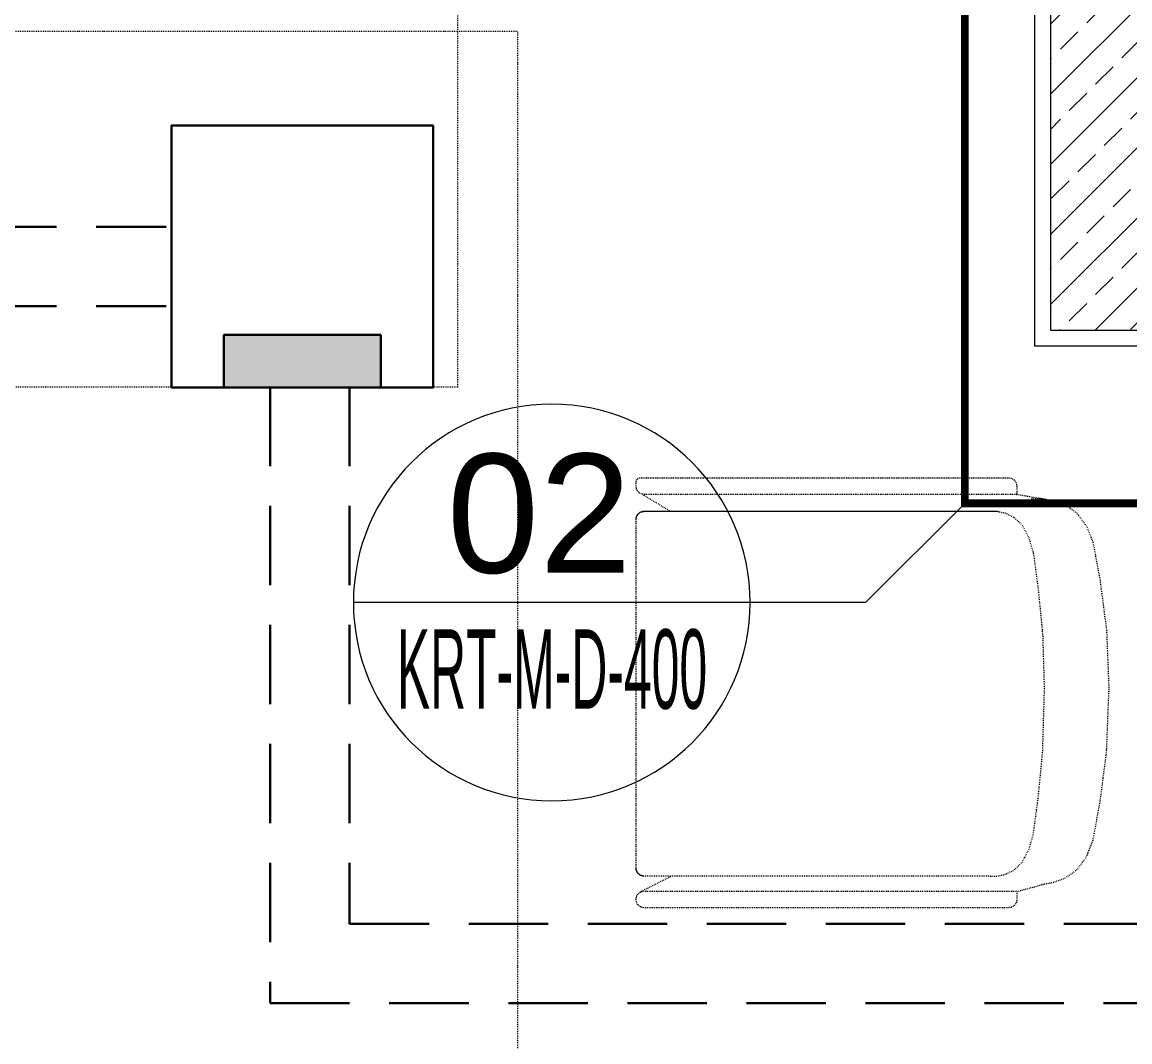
# Model space of a CAD drawing. Extents: x -1439 to 23780, y -1362 to 4476.
# Drawn here: x 20987.9 to 21127.5, y 2655.3 to 2783.8 of the extents above; entities that cross this region are included whole.
import ezdxf
from ezdxf.enums import TextEntityAlignment as Align
from ezdxf.xclip import XClip

# ---------------------------------------------------------------- set-up
doc = ezdxf.new("R2010")
doc.units = 0
doc.header["$MEASUREMENT"] = 0
doc.header["$XCLIPFRAME"] = 0
for name, pattern in [('Audi$0$DOT2', [0.125, 0, -0.125]), ('Audi$0$HIDDEN2', [4.7625, 3.175, -1.5875]), ('HIDDEN', [0.375, 0.25, -0.125])]:
    doc.linetypes.add(name, pattern=pattern)
doc.layers.get('0').update_dxf_attribs({"color": 9, "lineweight": 9})
for name, color, linetype, lineweight in [('Audi$0$01', 8, 'Continuous', 9), ('Audi$0$09W', 8, 'Continuous', 9), ('Audi$0$14', 8, 'Continuous', 9), ('Audi$0$20', 8, 'Audi$0$DOT2', 9), ('Audi$0$21', 8, 'Continuous', 9), ('E-DÖŞEME (ŞAP İÇİ) PRİZ KUTUSU', 7, 'Continuous', 30), ('E-KABLO', 7, 'Continuous', 30)]:
    doc.layers.add(name, color=color, linetype=linetype, lineweight=lineweight)
doc.styles.add('Audi$0$Arial', font='arial.ttf', dxfattribs={"height": 2.5})

# ---------------------------------------------------------------- blocks, each defined once
blk = doc.blocks.new('Audi$0$0_detailbox1')
blk.add_lwpolyline([(10.411, -2.5), (7.911, 0), (-5, 0)])
blk.add_circle((0, 0), 5)
at = {"style": 'Audi$0$Arial'}
blk.add_attdef('DETAYADI', text='', height=3, dxfattribs=at).set_placement((0, 0), align=Align.BOTTOM_CENTER)
blk.add_attdef('PAFTAADI', text='', height=2, dxfattribs=at).set_placement((0, -0.5), align=Align.TOP_CENTER)
blk = doc.blocks.new('Audi$0$p-dot-masa')
for p, q in [((-220.81, 155.14), (-220.81, 199.94)), ((-142.68, 155.14), (-220.81, 155.14)), ((-291.26, 141.58), (-295.03, 140.95)), ((-244.08, 141.58), (-247.63, 139.44)), ((-244.29, 139.44), (-288.79, 139.44)), ((-244.24, 139.44), (-244.29, 139.44)), ((-244.19, 139.44), (-244.24, 139.44)), ((-244.15, 139.43), (-244.19, 139.44)), ((-244.1, 139.42), (-244.15, 139.43)), ((-244.05, 139.41), (-244.1, 139.42)), ((-244, 139.4), (-244.05, 139.41)), ((-243.96, 139.39), (-244, 139.4)), ((-243.91, 139.37), (-243.96, 139.39)), ((-243.86, 139.35), (-243.91, 139.37)), ((-243.82, 139.33), (-243.86, 139.35)), ((-243.78, 139.3), (-243.82, 139.33)), ((-243.74, 139.28), (-243.78, 139.3)), ((-243.7, 139.25), (-243.74, 139.28)), ((-243.66, 139.22), (-243.7, 139.25)), ((-243.62, 139.18), (-243.66, 139.22)), ((-243.58, 139.15), (-243.62, 139.18)), ((-243.55, 139.12), (-243.58, 139.15)), ((-243.52, 139.08), (-243.55, 139.12)), ((-243.49, 139.04), (-243.52, 139.08)), ((-243.46, 139), (-243.49, 139.04)), ((-243.43, 138.96), (-243.46, 139)), ((-243.41, 138.92), (-243.43, 138.96)), ((-243.39, 138.87), (-243.41, 138.92)), ((-243.37, 138.83), (-243.39, 138.87)), ((-243.35, 138.78), (-243.37, 138.83)), ((-243.34, 138.73), (-243.35, 138.78)), ((-243.32, 138.69), (-243.34, 138.73)), ((-243.31, 138.64), (-243.32, 138.69)), ((-243.3, 138.59), (-243.31, 138.64)), ((-243.3, 138.54), (-243.3, 138.59)), ((-243.29, 138.49), (-243.3, 138.54)), ((-243.29, 138.44), (-243.29, 138.49)), ((-243.29, 94.45), (-243.29, 138.44)), ((-243.91, 93.52), (-243.86, 93.54)), ((-243.86, 93.54), (-243.82, 93.57)), ((-243.82, 93.57), (-243.78, 93.59)), ((-243.78, 93.59), (-243.74, 93.62)), ((-243.74, 93.62), (-243.7, 93.64)), ((-243.7, 93.64), (-243.66, 93.68)), ((-243.66, 93.68), (-243.62, 93.71)), ((-243.62, 93.71), (-243.58, 93.74)), ((-243.58, 93.74), (-243.55, 93.78)), ((-243.55, 93.78), (-243.52, 93.81)), ((-243.52, 93.81), (-243.49, 93.85)), ((-243.49, 93.85), (-243.46, 93.89)), ((-243.46, 93.89), (-243.43, 93.93)), ((-243.43, 93.93), (-243.41, 93.98)), ((-243.41, 93.98), (-243.39, 94.02)), ((-243.39, 94.02), (-243.37, 94.07)), ((-243.37, 94.07), (-243.35, 94.11)), ((-243.35, 94.11), (-243.34, 94.16)), ((-243.34, 94.16), (-243.32, 94.21)), ((-243.32, 94.21), (-243.31, 94.25)), ((-243.31, 94.25), (-243.3, 94.3)), ((-243.3, 94.35), (-243.29, 94.4)), ((-243.3, 94.3), (-243.3, 94.35)), ((-243.29, 94.4), (-243.29, 94.45)), ((-291.26, 91.51), (-295.03, 92.52)), ((-287.96, 93.45), (-244.29, 93.45)), ((-287.96, 93.45), (-287.96, 93.45)), ((-243.94, 91.54), (-247.74, 93.45)), ((-244.29, 93.45), (-244.24, 93.45)), ((-244.24, 93.45), (-244.19, 93.45)), ((-244.19, 93.45), (-244.15, 93.46)), ((-244.15, 93.46), (-244.1, 93.47)), ((-244.1, 93.47), (-244.05, 93.48)), ((-244.05, 93.48), (-244, 93.49)), ((-244, 93.49), (-243.96, 93.51)), ((-243.96, 93.51), (-243.91, 93.52))]:
    blk.add_line(p, q)
at = {"flags": 128}
for points in [[(-220.81, 199.94), (-220.81, 214.91), (-134.93, 214.91), (-134.93, 155.14), (-142.68, 155.14)], [(-293.13, 141.06), (-294.33, 141.06), (-295.73, 140.83), (-297.33, 140.28), (-298.83, 139.23), (-300.08, 137.53), (-300.88, 135.48), (-301.77, 130.63), (-302.58, 124.38), (-302.88, 116.73)], [(-287.96, 139.44), (-288.79, 139.44), (-289.77, 139.23), (-290.88, 138.71), (-291.92, 137.72), (-292.79, 136.11), (-293.35, 134.17), (-293.97, 129.59), (-294.53, 123.68), (-294.74, 116.45)], [(-294.6, 92.4), (-294.33, 92.4), (-295.73, 92.63), (-297.33, 93.18), (-298.83, 94.23), (-300.08, 95.93), (-300.88, 97.98), (-301.77, 102.83), (-302.58, 109.08), (-302.88, 116.73)], [(-287.96, 93.45), (-288.79, 93.45), (-289.77, 93.66), (-290.88, 94.18), (-291.92, 95.18), (-292.79, 96.78), (-293.35, 98.72), (-293.97, 103.31), (-294.53, 109.21), (-294.74, 116.45)]]:
    blk.add_lwpolyline(points, dxfattribs=at)
for points in [[(-142.68, 199.94), (-142.68, -0.06), (-228.38, -0.06), (-228.38, 199.94), (-142.68, 199.94)], [(-142.68, 199.94), (-142.68, -0.06), (-228.38, -0.06), (-228.38, 199.94)], [(-290.26, 143.65), (-290.31, 143.65), (-290.36, 143.65), (-290.41, 143.64), (-290.46, 143.63), (-290.51, 143.62), (-290.55, 143.61), (-290.6, 143.6), (-290.65, 143.58), (-290.69, 143.56), (-290.74, 143.54), (-290.78, 143.51), (-290.82, 143.49), (-290.86, 143.46), (-290.9, 143.43), (-290.94, 143.39), (-290.97, 143.36), (-291.01, 143.33), (-291.04, 143.29), (-291.07, 143.25), (-291.1, 143.21), (-291.12, 143.17), (-291.15, 143.13), (-291.17, 143.08), (-291.19, 143.04), (-291.21, 142.99), (-291.22, 142.94), (-291.23, 142.9), (-291.24, 142.85), (-291.25, 142.8), (-291.26, 142.75), (-291.26, 142.7), (-291.26, 142.65), (-291.26, 141.58), (-244.29, 141.58), (-244.24, 141.58), (-244.19, 141.59), (-244.15, 141.59), (-244.1, 141.6), (-244.05, 141.61), (-244, 141.63), (-243.96, 141.64), (-243.91, 141.66), (-243.86, 141.68), (-243.82, 141.7), (-243.78, 141.73), (-243.74, 141.75), (-243.7, 141.78), (-243.66, 141.81), (-243.62, 141.84), (-243.58, 141.88), (-243.55, 141.91), (-243.52, 141.95), (-243.49, 141.99), (-243.46, 142.03), (-243.43, 142.07), (-243.41, 142.11), (-243.39, 142.16), (-243.37, 142.2), (-243.35, 142.25), (-243.34, 142.29), (-243.32, 142.34), (-243.31, 142.39), (-243.3, 142.44), (-243.3, 142.48), (-243.29, 142.53), (-243.29, 142.58), (-243.29, 143.15), (-243.29, 143.18), (-243.29, 143.2), (-243.3, 143.23), (-243.3, 143.25), (-243.31, 143.28), (-243.31, 143.3), (-243.32, 143.32), (-243.33, 143.35), (-243.34, 143.37), (-243.35, 143.39), (-243.36, 143.41), (-243.38, 143.43), (-243.39, 143.45), (-243.41, 143.47), (-243.42, 143.49), (-243.44, 143.51), (-243.46, 143.52), (-243.47, 143.54), (-243.49, 143.56), (-243.51, 143.57), (-243.54, 143.58), (-243.56, 143.59), (-243.58, 143.61), (-243.6, 143.62), (-243.62, 143.62), (-243.65, 143.63), (-243.67, 143.64), (-243.69, 143.64), (-243.72, 143.65), (-243.74, 143.65), (-243.77, 143.65), (-243.79, 143.65), (-290.26, 143.65)], [(-291.26, 91.54), (-291.26, 90.47), (-291.26, 90.42), (-291.26, 90.37), (-291.25, 90.32), (-291.24, 90.27), (-291.23, 90.23), (-291.22, 90.18), (-291.21, 90.13), (-291.19, 90.09), (-291.17, 90.04), (-291.15, 90), (-291.12, 89.96), (-291.1, 89.91), (-291.07, 89.87), (-291.04, 89.84), (-291.01, 89.8), (-290.97, 89.76), (-290.94, 89.73), (-290.9, 89.7), (-290.86, 89.67), (-290.82, 89.64), (-290.78, 89.61), (-290.74, 89.59), (-290.69, 89.57), (-290.65, 89.55), (-290.6, 89.53), (-290.55, 89.51), (-290.51, 89.5), (-290.46, 89.49), (-290.41, 89.48), (-290.36, 89.47), (-290.31, 89.47), (-290.26, 89.47), (-244.29, 89.47), (-244.24, 89.47), (-244.19, 89.47), (-244.15, 89.48), (-244.1, 89.49), (-244.05, 89.5), (-244, 89.51), (-243.96, 89.53), (-243.91, 89.55), (-243.86, 89.57), (-243.82, 89.59), (-243.78, 89.61), (-243.74, 89.64), (-243.7, 89.67), (-243.66, 89.7), (-243.62, 89.73), (-243.58, 89.76), (-243.55, 89.8), (-243.52, 89.84), (-243.49, 89.87), (-243.46, 89.91), (-243.43, 89.96), (-243.41, 90), (-243.39, 90.04), (-243.37, 90.09), (-243.35, 90.13), (-243.34, 90.18), (-243.32, 90.23), (-243.31, 90.27), (-243.3, 90.32), (-243.3, 90.37), (-243.29, 90.42), (-243.29, 90.47), (-243.29, 90.54), (-243.29, 90.59), (-243.3, 90.64), (-243.3, 90.69), (-243.31, 90.74), (-243.32, 90.78), (-243.34, 90.83), (-243.35, 90.88), (-243.37, 90.92), (-243.39, 90.97), (-243.41, 91.01), (-243.43, 91.05), (-243.46, 91.1), (-243.49, 91.14), (-243.52, 91.17), (-243.55, 91.21), (-243.58, 91.25), (-243.62, 91.28), (-243.66, 91.31), (-243.7, 91.34), (-243.74, 91.37), (-243.78, 91.4), (-243.82, 91.42), (-243.86, 91.44), (-243.91, 91.46), (-243.96, 91.48), (-244, 91.5), (-244.05, 91.51), (-244.1, 91.52), (-244.15, 91.53), (-244.19, 91.54), (-244.24, 91.54), (-244.29, 91.54), (-291.26, 91.54)]]:
    blk.add_lwpolyline(points, close=True, dxfattribs=at)
for points in [[(-290.26, 143.65, 0.414214), (-291.26, 142.65), (-291.26, 141.58), (-244.29, 141.58, 0.414214), (-243.29, 142.58), (-243.29, 143.15, 0.414214), (-243.79, 143.65)], [(-291.26, 91.54), (-291.26, 90.47, 0.414214), (-290.26, 89.47), (-244.29, 89.47, 0.414214), (-243.29, 90.47), (-243.29, 90.54, 0.414214), (-244.29, 91.54)]]:
    blk.add_lwpolyline(points, format="xyb", close=True, dxfattribs=at)
blk.add_lwpolyline([(-287.96, 93.45), (-244.29, 93.45, 0.414214), (-243.29, 94.45), (-243.29, 138.44, 0.414214), (-244.29, 139.44), (-288.79, 139.44), (-289.16, 139.36)], format="xyb", dxfattribs=at)
blk = doc.blocks.new('Audi$0$p-kolon_80x80')
at = {"layer": 'Audi$0$09W'}
h = blk.add_hatch(dxfattribs=at)
h.set_pattern_fill('ANSI33', color=256, scale=25, style=0)
h.set_pattern_definition([(45, (-1222.5, -385), (-4.419417, 4.419417), []), (45, (-1218.0806, -385), (-4.419417, 4.419417), [3.125, -1.5625])])
h.paths.add_polyline_path([(-40, -40), (40, -40), (40, 40), (-40, 40)])
blk.add_lwpolyline([(-40, -40), (40, -40), (40, 40), (-40, 40)], close=True)
blk = doc.blocks.new('Audi$0$ÇATI KATI PLANI')
at = {"layer": 'Audi$0$14'}
blk.add_lwpolyline([(20993, 2819.3), (20993, 2803), (20995, 2803), (21115.5, 2803), (21115.5, 2743), (21199.5, 2743), (21199.5, 2803), (21245, 2803), (21247, 2803), (21247, 2819.3)], dxfattribs=at)
at = {"layer": 'Audi$0$01'}
blk.add_blockref('Audi$0$p-kolon_80x80', (21157.5, 2785), dxfattribs=at)
blk = doc.blocks.new('10_DÖŞEME (ŞAP İÇİ) PRİZ KUTUSU')
at = {"layer": 'E-DÖŞEME (ŞAP İÇİ) PRİZ KUTUSU'}
blk.add_hatch(color=5, dxfattribs=at).paths.add_polyline_path([(0.734, 0.216), (0.734, 0.706), (-0.734, 0.706), (-0.734, 0.216)])
at = {"layer": 'E-DÖŞEME (ŞAP İÇİ) PRİZ KUTUSU', "color": 5}
for points in [[(1.224, 2.664), (1.224, 0.216), (-1.224, 0.216), (-1.224, 2.664)], [(0.734, 0.706), (0.734, 0.216), (-0.734, 0.216), (-0.734, 0.706)]]:
    blk.add_lwpolyline(points, close=True, dxfattribs=at)

msp = doc.modelspace()

# ---------------------------------------------------------------- linework, layer by layer
at = {"layer": 'Audi$0$21', "linetype": 'Audi$0$HIDDEN2', "ltscale": 0.1, "const_width": 1}
msp.add_lwpolyline([(21106.72, 2881.81), (21846.44, 2881.81), (21846.44, 2723.15), (21106.72, 2723.15)], close=True, dxfattribs=at)
at = {"layer": 'E-KABLO', "color": 6, "linetype": 'HIDDEN', "ltscale": 40}
for p, q in [((20637.24, 2758), (21006.08, 2758)), ((21029.19, 2737.85), (21029.19, 2670.14)), ((21029.19, 2670.14), (21392.72, 2670.14))]:
    msp.add_line(p, q, dxfattribs=at)
at = {"layer": 'E-KABLO', "color": 4, "linetype": 'HIDDEN', "ltscale": 40}
for p, q in [((20637.24, 2748), (21006.08, 2748)), ((21019.19, 2737.85), (21019.19, 2660.14)), ((21019.19, 2660.14), (21392.72, 2660.14))]:
    msp.add_line(p, q, dxfattribs=at)

# ---------------------------------------------------------------- block references
msp.add_blockref('Audi$0$ÇATI KATI PLANI', (0, 0))
at = {"layer": 'Audi$0$20'}
ref = msp.add_blockref('Audi$0$p-dot-masa', (20822, 2582.71), dxfattribs=dict(at, xscale=-1))
XClip(ref).set_block_clipping_path([(-339.9362266935, -46.7184265425), (-65.297970527, 243.9961920325)])
at = {"layer": 'Audi$0$21'}
ref = msp.add_blockref('Audi$0$0_detailbox1', (21054.66, 2710.65), dxfattribs=dict(at, xscale=-5, yscale=5, zscale=5, rotation=180))
ref.add_attrib('DETAYADI', '02', dxfattribs={"layer": '0', "height": 15, "style": 'Audi$0$Arial'}).set_placement((21053.07, 2709.9), align=Align.BOTTOM_CENTER)
ref.add_attrib('PAFTAADI', 'KRT-M-D-400', dxfattribs={"layer": '0', "height": 10, "style": 'Audi$0$Arial', "width": 0.45}).set_placement((21054.69, 2707.27), align=Align.TOP_CENTER)
at = {"layer": 'E-DÖŞEME (ŞAP İÇİ) PRİZ KUTUSU', "xscale": 13.48039215686274, "yscale": 13.48039215686274, "zscale": 13.48039215686274}
msp.add_blockref('10_DÖŞEME (ŞAP İÇİ) PRİZ KUTUSU', (21023.23, 2734.87), dxfattribs=at)

doc.saveas('drawing.dxf')
